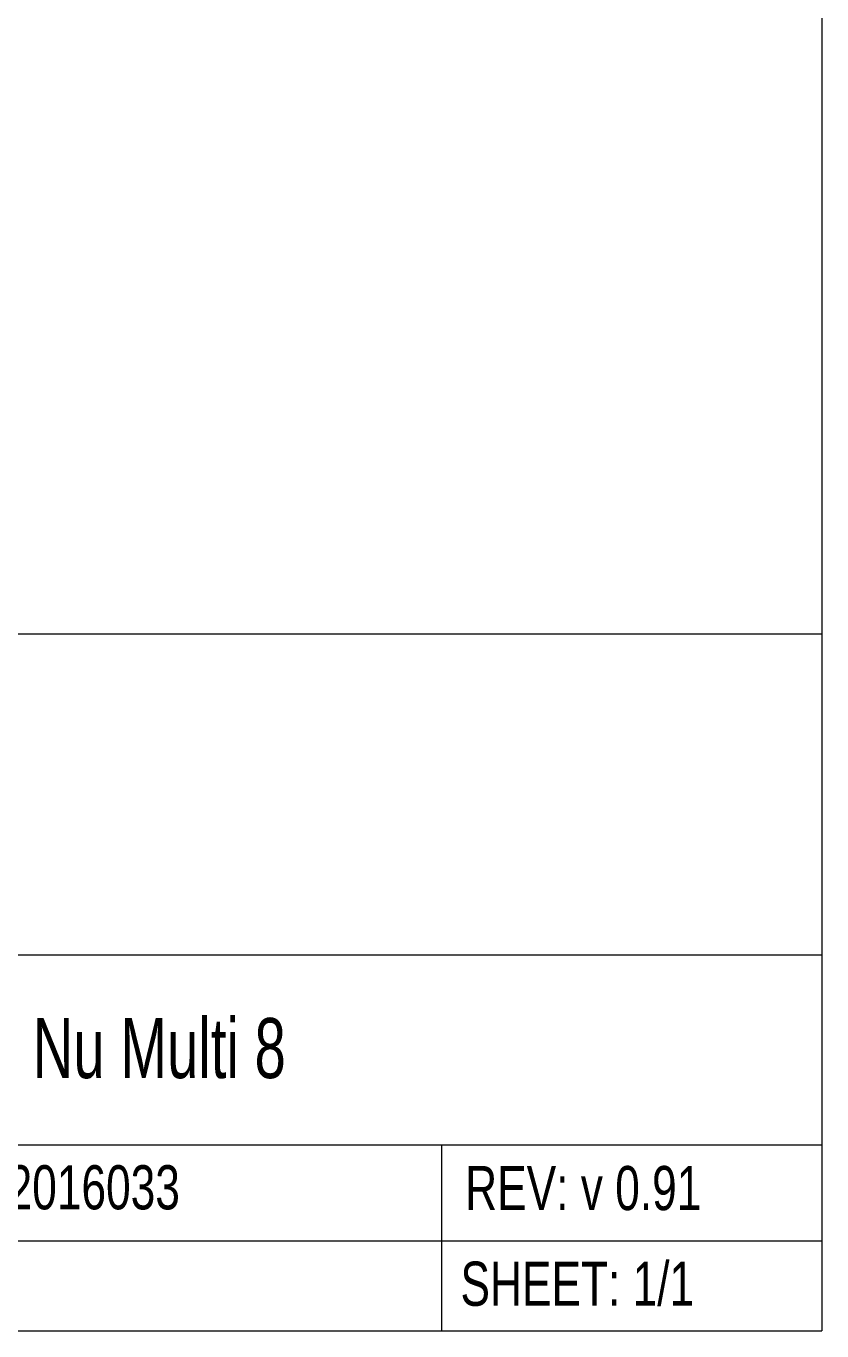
# Model space of a CAD drawing. Header units: millimetres. Extents: x 5 to 292, y 4 to 204.
# Drawn here: x 228.8 to 291.9, y 4.5 to 107.9 of the extents above; entities that cross this region are included whole.
import ezdxf

# ---------------------------------------------------------------- set-up
doc = ezdxf.new("R2010")
doc.units = ezdxf.units.MM
doc.layers.add('LAYER_1', color=179, linetype='Continuous')
doc.styles.add('SLDTEXTSTYLE0', font='TXT', dxfattribs={"width": 0.75})
doc.styles.add('SLDTEXTSTYLE1', font='TXT', dxfattribs={"width": 0.7})

msp = doc.modelspace()

# ---------------------------------------------------------------- linework, layer by layer
at = {"color": 7, "linetype": 'Continuous', "lineweight": 18}
for p, q in [((291.92, 204.48), (291.92, 4.48)), ((194.842, 59.73), (291.92, 59.73)), ((291.92, 34.257), (194.842, 34.257)), ((194.842, 19.24), (291.92, 19.24)), ((261.764, 11.63), (261.764, 19.24)), ((194.842, 11.63), (291.92, 11.63)), ((261.764, 4.48), (261.764, 11.63)), ((4.92, 4.48), (291.92, 4.48))]:
    msp.add_line(p, q, dxfattribs=at)

# ---------------------------------------------------------------- texts
at = {"layer": 'LAYER_1', "attachment_point": 1}
for s, insert, char_height, style in [('Nu Multi 8', (229.329, 29.277), 4.7625, 'SLDTEXTSTYLE1'), ('Document Number: 2016033', (195.922, 17.612), 3.5, 'SLDTEXTSTYLE0'), ('REV: v 0.91', (263.626, 17.552), 3.5, 'SLDTEXTSTYLE0'), ('SHEET: 1/1', (263.251, 9.971), 3.5, 'SLDTEXTSTYLE0')]:
    msp.add_mtext(s, dxfattribs=dict(at, insert=insert, char_height=char_height, style=style))

doc.saveas('drawing.dxf')
